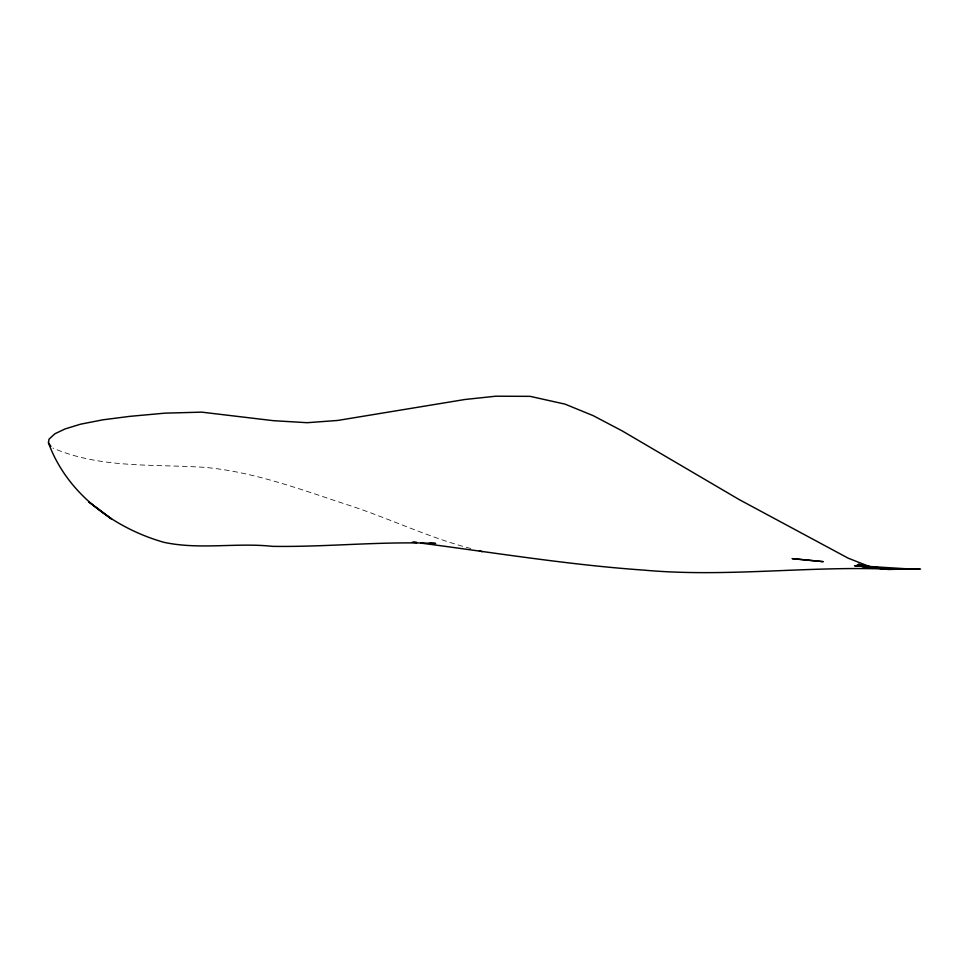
<?xml version="1.0" encoding="UTF-8"?>
<svg xmlns="http://www.w3.org/2000/svg" width="969" height="969" viewBox="0 0 969 969"><rect width="100%" height="100%" fill="white"/><g stroke="black" fill="none" stroke-linecap="round" stroke-linejoin="round"><path stroke-width="0.73" stroke-dasharray="4.84 3.63" d="M470.813 548.515C428.007 537.432 388.06 517.712 345.969 504.304C299.93 489.163 253.926 471.951 205.331 467.409C154.628 463.969 100.461 468.73 52.895 448.053"/><path stroke-width="1.45" d="M429.812 543.1L435.65 543.452C381.217 541.041 326.904 547.206 272.495 546.346C236.327 542.434 199.566 550.017 163.797 542.289C113.47 527.899 66.788 493.233 48.45 442.785L48.983 439.236L54.821 433.809L65.068 428.928L80.609 424.18L102.823 419.831L129.846 416.355L164.863 413.157L201.685 412.14L273.367 420.679L307.137 422.702L337.733 420.449L464.938 399.494L495.765 396.212L530.104 396.345L565.072 404.146L593.149 415.64L622.098 430.854L739.238 499.604L848.263 558.217L869.314 566.465L910.375 569.033M866.08 566.247L857.177 565L887.592 569.384L912.592 569.033M887.592 569.384L919.545 569.033M886.26 569.033C805.312 566.138 724.473 577.476 643.61 570.099C568.973 564.903 495.026 552.79 420.982 543.112M896.47 569.033L920.55 569.033M413.751 542.168L416.67 542.337M878.701 567.652L854.513 565.69L878.556 568.016M883.147 567.991L887.592 568.343M886.078 568.742L881.572 568.306L886.114 568.742M878.713 568.016L860.932 566.271L866.94 566.926M412.273 542.216L416.634 542.664M882.529 569.033L858.304 564.309L877.163 568.137M479.389 550.889L482.247 551.676M48.45 442.785L50.921 446.285M823.044 561.645L792.315 558.641L823.044 561.645M98.608 509.222L88.651 501.821L111.629 519.033L98.608 509.222"/></g></svg>
